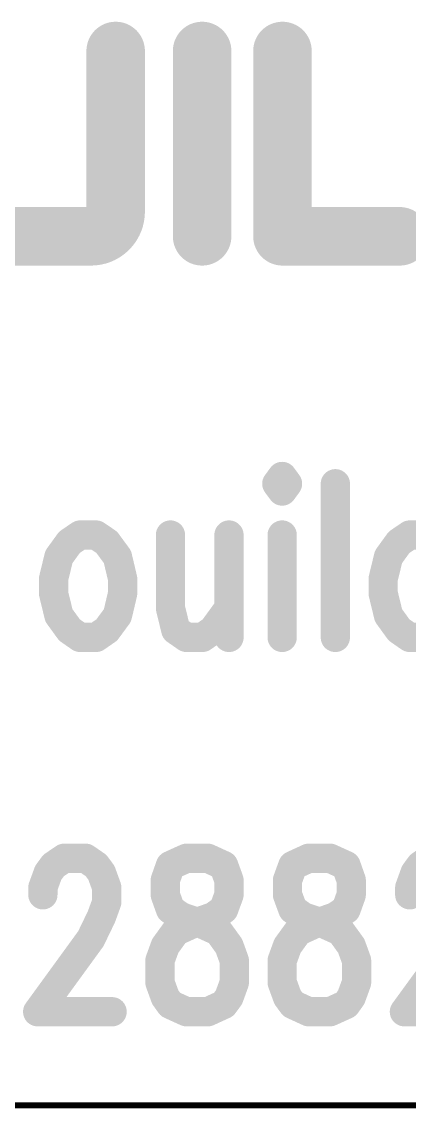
# Model space of a CAD drawing. Extents: x 100 to 128.6, y 94 to 134.1.
# Drawn here: x 118.2 to 118.863, y 93.995 to 95.852 of the extents above; entities that cross this region are included whole.
import ezdxf

# ---------------------------------------------------------------- set-up
doc = ezdxf.new("R2010")
doc.units = 0
doc.layers.get('0').update_dxf_attribs({"linetype": 'CONTINUOUS'})
doc.layers.add('MASK-BOTTOM_PHO', color=5, linetype='CONTINUOUS')
doc.layers.add('SILK-BOTTOM_PHO', color=14, linetype='CONTINUOUS')

# ---------------------------------------------------------------- blocks, each defined once
blk = doc.blocks.new('ROUND_1')
at = {"const_width": 0.050038}
blk.add_lwpolyline([(-0.025018, 0, 1), (0.025018, 0, 1)], format="xyb", close=True, dxfattribs=at)
blk = doc.blocks.new('ROUND_117')
at = {"const_width": 0.02502}
blk.add_lwpolyline([(-0.01251, 0, 1), (0.01251, 0, 1)], format="xyb", close=True, dxfattribs=at)

msp = doc.modelspace()

# ---------------------------------------------------------------- linework, layer by layer
at = {"layer": 'MASK-BOTTOM_PHO'}
for points, const_width in [([(118.360698, 95.527622), (118.360698, 95.802196)], 0.100076), ([(118.508526, 95.802196), (118.508526, 95.485458)], 0.100076), ([(118.64594, 95.802196), (118.64594, 95.485458)], 0.100076), ([(118.18112, 95.485458), (118.318534, 95.485458)], 0.100076), ([(118.64594, 95.485458), (118.8466, 95.485458)], 0.100076), ([(118.645432, 95.074994), (118.636288, 95.062548)], 0.050038), ([(118.636288, 95.062548), (118.645432, 95.050102)], 0.050038), ([(118.654576, 95.062548), (118.645432, 95.074994)], 0.050038), ([(118.645432, 95.050102), (118.654576, 95.062548)], 0.050038), ([(118.736364, 95.062548), (118.736364, 94.799912)], 0.050038), ([(118.299992, 94.974918), (118.281704, 94.962472)], 0.050038), ([(118.32717, 94.974918), (118.299992, 94.974918)], 0.050038), ([(118.345458, 94.962472), (118.32717, 94.974918)], 0.050038), ([(118.454424, 94.974918), (118.454424, 94.84995)], 0.050038), ([(118.5545, 94.974918), (118.5545, 94.799912)], 0.050038), ([(118.645432, 94.974918), (118.645432, 94.799912)], 0.050038), ([(118.863618, 94.974918), (118.84533, 94.962472)], 0.050038), ([(118.890796, 94.974918), (118.863618, 94.974918)], 0.050038), ([(118.281704, 94.962472), (118.26367, 94.93758)], 0.050038), ([(118.363746, 94.93758), (118.345458, 94.962472)], 0.050038), ([(118.84533, 94.962472), (118.827296, 94.93758)], 0.050038), ([(118.26367, 94.93758), (118.254526, 94.899988)], 0.050038), ([(118.372636, 94.899988), (118.363746, 94.93758)], 0.050038), ([(118.827296, 94.93758), (118.818152, 94.899988)], 0.050038), ([(118.254526, 94.899988), (118.254526, 94.875096)], 0.050038), ([(118.372636, 94.875096), (118.372636, 94.899988)], 0.050038), ([(118.818152, 94.899988), (118.818152, 94.875096)], 0.050038), ([(118.254526, 94.875096), (118.26367, 94.837504)], 0.050038), ([(118.363746, 94.837504), (118.372636, 94.875096)], 0.050038), ([(118.818152, 94.875096), (118.827296, 94.837504)], 0.050038), ([(118.26367, 94.837504), (118.281704, 94.812612)], 0.050038), ([(118.345458, 94.812612), (118.363746, 94.837504)], 0.050038), ([(118.454424, 94.84995), (118.463568, 94.812612)], 0.050038), ([(118.527322, 94.812612), (118.5545, 94.84995)], 0.050038), ([(118.827296, 94.837504), (118.84533, 94.812612)], 0.050038), ([(118.281704, 94.812612), (118.299992, 94.799912)], 0.050038), ([(118.299992, 94.799912), (118.32717, 94.799912)], 0.050038), ([(118.32717, 94.799912), (118.345458, 94.812612)], 0.050038), ([(118.463568, 94.812612), (118.481856, 94.799912)], 0.050038), ([(118.481856, 94.799912), (118.509034, 94.799912)], 0.050038), ([(118.509034, 94.799912), (118.527322, 94.812612)], 0.050038), ([(118.84533, 94.812612), (118.863618, 94.799912)], 0.050038), ([(118.863618, 94.799912), (118.890796, 94.799912)], 0.050038), ([(118.245382, 94.397576), (118.254526, 94.410022)], 0.050038), ([(118.254526, 94.410022), (118.272814, 94.422468)], 0.050038), ([(118.272814, 94.422468), (118.309136, 94.422468)], 0.050038), ([(118.309136, 94.422468), (118.32717, 94.410022)], 0.050038), ([(118.32717, 94.410022), (118.336314, 94.397576)], 0.050038), ([(118.454424, 94.410022), (118.445534, 94.384876)], 0.050038), ([(118.481856, 94.422468), (118.454424, 94.410022)], 0.050038), ([(118.518178, 94.422468), (118.481856, 94.422468)], 0.050038), ([(118.545356, 94.410022), (118.518178, 94.422468)], 0.050038), ([(118.5545, 94.384876), (118.545356, 94.410022)], 0.050038), ([(118.66372, 94.410022), (118.654576, 94.384876)], 0.050038), ([(118.690898, 94.422468), (118.66372, 94.410022)], 0.050038), ([(118.72722, 94.422468), (118.690898, 94.422468)], 0.050038), ([(118.754652, 94.410022), (118.72722, 94.422468)], 0.050038), ([(118.763542, 94.384876), (118.754652, 94.410022)], 0.050038), ([(118.872762, 94.397576), (118.881906, 94.410022)], 0.050038), ([(118.881906, 94.410022), (118.89994, 94.422468)], 0.050038), ([(118.236238, 94.37243), (118.245382, 94.397576)], 0.050038), ([(118.336314, 94.397576), (118.345458, 94.37243)], 0.050038), ([(118.863618, 94.37243), (118.872762, 94.397576)], 0.050038), ([(118.445534, 94.384876), (118.445534, 94.359984)], 0.050038), ([(118.5545, 94.359984), (118.5545, 94.384876)], 0.050038), ([(118.654576, 94.384876), (118.654576, 94.359984)], 0.050038), ([(118.763542, 94.359984), (118.763542, 94.384876)], 0.050038), ([(118.236238, 94.359984), (118.236238, 94.37243)], 0.050038), ([(118.345458, 94.37243), (118.345458, 94.347538)], 0.050038), ([(118.445534, 94.359984), (118.454424, 94.335092)], 0.050038), ([(118.545356, 94.335092), (118.5545, 94.359984)], 0.050038), ([(118.654576, 94.359984), (118.66372, 94.335092)], 0.050038), ([(118.754652, 94.335092), (118.763542, 94.359984)], 0.050038), ([(118.863618, 94.359984), (118.863618, 94.37243)], 0.050038), ([(118.345458, 94.347538), (118.336314, 94.322392)], 0.050038), ([(118.336314, 94.322392), (118.31828, 94.285054)], 0.050038), ([(118.454424, 94.335092), (118.472712, 94.322392)], 0.050038), ([(118.472712, 94.322392), (118.509034, 94.309946)], 0.050038), ([(118.491, 94.309946), (118.527322, 94.322392)], 0.050038), ([(118.527322, 94.322392), (118.545356, 94.335092)], 0.050038), ([(118.66372, 94.335092), (118.681754, 94.322392)], 0.050038), ([(118.681754, 94.322392), (118.718076, 94.309946)], 0.050038), ([(118.700042, 94.309946), (118.736364, 94.322392)], 0.050038), ([(118.736364, 94.322392), (118.754652, 94.335092)], 0.050038), ([(118.463568, 94.2975), (118.491, 94.309946)], 0.050038), ([(118.509034, 94.309946), (118.536466, 94.2975)], 0.050038), ([(118.67261, 94.2975), (118.700042, 94.309946)], 0.050038), ([(118.718076, 94.309946), (118.745508, 94.2975)], 0.050038), ([(118.31828, 94.285054), (118.227348, 94.160086)], 0.050038), ([(118.445534, 94.272608), (118.463568, 94.2975)], 0.050038), ([(118.536466, 94.2975), (118.5545, 94.272608)], 0.050038), ([(118.654576, 94.272608), (118.67261, 94.2975)], 0.050038), ([(118.745508, 94.2975), (118.763542, 94.272608)], 0.050038), ([(118.945406, 94.285054), (118.854474, 94.160086)], 0.050038), ([(118.43639, 94.247462), (118.445534, 94.272608)], 0.050038), ([(118.5545, 94.272608), (118.563644, 94.247462)], 0.050038), ([(118.645432, 94.247462), (118.654576, 94.272608)], 0.050038), ([(118.763542, 94.272608), (118.772686, 94.247462)], 0.050038), ([(118.43639, 94.210124), (118.43639, 94.247462)], 0.050038), ([(118.563644, 94.247462), (118.563644, 94.210124)], 0.050038), ([(118.645432, 94.210124), (118.645432, 94.247462)], 0.050038), ([(118.772686, 94.247462), (118.772686, 94.210124)], 0.050038), ([(118.445534, 94.184978), (118.43639, 94.210124)], 0.050038), ([(118.563644, 94.210124), (118.5545, 94.184978)], 0.050038), ([(118.654576, 94.184978), (118.645432, 94.210124)], 0.050038), ([(118.772686, 94.210124), (118.763542, 94.184978)], 0.050038), ([(118.454424, 94.172532), (118.445534, 94.184978)], 0.050038), ([(118.481856, 94.160086), (118.454424, 94.172532)], 0.050038), ([(118.545356, 94.172532), (118.518178, 94.160086)], 0.050038), ([(118.5545, 94.184978), (118.545356, 94.172532)], 0.050038), ([(118.66372, 94.172532), (118.654576, 94.184978)], 0.050038), ([(118.690898, 94.160086), (118.66372, 94.172532)], 0.050038), ([(118.754652, 94.172532), (118.72722, 94.160086)], 0.050038), ([(118.763542, 94.184978), (118.754652, 94.172532)], 0.050038), ([(118.227348, 94.160086), (118.354602, 94.160086)], 0.050038), ([(118.518178, 94.160086), (118.481856, 94.160086)], 0.050038), ([(118.72722, 94.160086), (118.690898, 94.160086)], 0.050038), ([(118.854474, 94.160086), (118.981728, 94.160086)], 0.050038), ([(100.24999, 94.000066), (121.249948, 94.000066)], 0.009906)]:
    msp.add_lwpolyline(points, dxfattribs=dict(at, const_width=const_width))
at = {"layer": 'MASK-BOTTOM_PHO', "const_width": 0.100076}
for points in [[(118.138956, 95.527622, 0.4142136), (118.18112, 95.485458)], [(118.318534, 95.485458, 0.4142136), (118.360698, 95.527622)]]:
    msp.add_lwpolyline(points, format="xyb", dxfattribs=at)
at = {"layer": 'SILK-BOTTOM_PHO'}
for points, const_width in [([(118.360698, 95.527622), (118.360698, 95.802196)], 0.100076), ([(118.508526, 95.802196), (118.508526, 95.485458)], 0.100076), ([(118.64594, 95.802196), (118.64594, 95.485458)], 0.100076), ([(118.18112, 95.485458), (118.318534, 95.485458)], 0.100076), ([(118.64594, 95.485458), (118.8466, 95.485458)], 0.100076), ([(118.645432, 95.074994), (118.636288, 95.062548)], 0.050038), ([(118.636288, 95.062548), (118.645432, 95.050102)], 0.050038), ([(118.654576, 95.062548), (118.645432, 95.074994)], 0.050038), ([(118.645432, 95.050102), (118.654576, 95.062548)], 0.050038), ([(118.736364, 95.062548), (118.736364, 94.799912)], 0.050038), ([(118.299992, 94.974918), (118.281704, 94.962472)], 0.050038), ([(118.32717, 94.974918), (118.299992, 94.974918)], 0.050038), ([(118.345458, 94.962472), (118.32717, 94.974918)], 0.050038), ([(118.454424, 94.974918), (118.454424, 94.84995)], 0.050038), ([(118.5545, 94.974918), (118.5545, 94.799912)], 0.050038), ([(118.645432, 94.974918), (118.645432, 94.799912)], 0.050038), ([(118.863618, 94.974918), (118.84533, 94.962472)], 0.050038), ([(118.890796, 94.974918), (118.863618, 94.974918)], 0.050038), ([(118.281704, 94.962472), (118.26367, 94.93758)], 0.050038), ([(118.363746, 94.93758), (118.345458, 94.962472)], 0.050038), ([(118.84533, 94.962472), (118.827296, 94.93758)], 0.050038), ([(118.26367, 94.93758), (118.254526, 94.899988)], 0.050038), ([(118.372636, 94.899988), (118.363746, 94.93758)], 0.050038), ([(118.827296, 94.93758), (118.818152, 94.899988)], 0.050038), ([(118.254526, 94.899988), (118.254526, 94.875096)], 0.050038), ([(118.372636, 94.875096), (118.372636, 94.899988)], 0.050038), ([(118.818152, 94.899988), (118.818152, 94.875096)], 0.050038), ([(118.254526, 94.875096), (118.26367, 94.837504)], 0.050038), ([(118.363746, 94.837504), (118.372636, 94.875096)], 0.050038), ([(118.818152, 94.875096), (118.827296, 94.837504)], 0.050038), ([(118.26367, 94.837504), (118.281704, 94.812612)], 0.050038), ([(118.345458, 94.812612), (118.363746, 94.837504)], 0.050038), ([(118.454424, 94.84995), (118.463568, 94.812612)], 0.050038), ([(118.527322, 94.812612), (118.5545, 94.84995)], 0.050038), ([(118.827296, 94.837504), (118.84533, 94.812612)], 0.050038), ([(118.281704, 94.812612), (118.299992, 94.799912)], 0.050038), ([(118.299992, 94.799912), (118.32717, 94.799912)], 0.050038), ([(118.32717, 94.799912), (118.345458, 94.812612)], 0.050038), ([(118.463568, 94.812612), (118.481856, 94.799912)], 0.050038), ([(118.481856, 94.799912), (118.509034, 94.799912)], 0.050038), ([(118.509034, 94.799912), (118.527322, 94.812612)], 0.050038), ([(118.84533, 94.812612), (118.863618, 94.799912)], 0.050038), ([(118.863618, 94.799912), (118.890796, 94.799912)], 0.050038), ([(118.245382, 94.397576), (118.254526, 94.410022)], 0.050038), ([(118.254526, 94.410022), (118.272814, 94.422468)], 0.050038), ([(118.272814, 94.422468), (118.309136, 94.422468)], 0.050038), ([(118.309136, 94.422468), (118.32717, 94.410022)], 0.050038), ([(118.32717, 94.410022), (118.336314, 94.397576)], 0.050038), ([(118.454424, 94.410022), (118.445534, 94.384876)], 0.050038), ([(118.481856, 94.422468), (118.454424, 94.410022)], 0.050038), ([(118.518178, 94.422468), (118.481856, 94.422468)], 0.050038), ([(118.545356, 94.410022), (118.518178, 94.422468)], 0.050038), ([(118.5545, 94.384876), (118.545356, 94.410022)], 0.050038), ([(118.66372, 94.410022), (118.654576, 94.384876)], 0.050038), ([(118.690898, 94.422468), (118.66372, 94.410022)], 0.050038), ([(118.72722, 94.422468), (118.690898, 94.422468)], 0.050038), ([(118.754652, 94.410022), (118.72722, 94.422468)], 0.050038), ([(118.763542, 94.384876), (118.754652, 94.410022)], 0.050038), ([(118.872762, 94.397576), (118.881906, 94.410022)], 0.050038), ([(118.881906, 94.410022), (118.89994, 94.422468)], 0.050038), ([(118.236238, 94.37243), (118.245382, 94.397576)], 0.050038), ([(118.336314, 94.397576), (118.345458, 94.37243)], 0.050038), ([(118.863618, 94.37243), (118.872762, 94.397576)], 0.050038), ([(118.445534, 94.384876), (118.445534, 94.359984)], 0.050038), ([(118.5545, 94.359984), (118.5545, 94.384876)], 0.050038), ([(118.654576, 94.384876), (118.654576, 94.359984)], 0.050038), ([(118.763542, 94.359984), (118.763542, 94.384876)], 0.050038), ([(118.236238, 94.359984), (118.236238, 94.37243)], 0.050038), ([(118.345458, 94.37243), (118.345458, 94.347538)], 0.050038), ([(118.445534, 94.359984), (118.454424, 94.335092)], 0.050038), ([(118.545356, 94.335092), (118.5545, 94.359984)], 0.050038), ([(118.654576, 94.359984), (118.66372, 94.335092)], 0.050038), ([(118.754652, 94.335092), (118.763542, 94.359984)], 0.050038), ([(118.863618, 94.359984), (118.863618, 94.37243)], 0.050038), ([(118.345458, 94.347538), (118.336314, 94.322392)], 0.050038), ([(118.336314, 94.322392), (118.31828, 94.285054)], 0.050038), ([(118.454424, 94.335092), (118.472712, 94.322392)], 0.050038), ([(118.472712, 94.322392), (118.509034, 94.309946)], 0.050038), ([(118.491, 94.309946), (118.527322, 94.322392)], 0.050038), ([(118.527322, 94.322392), (118.545356, 94.335092)], 0.050038), ([(118.66372, 94.335092), (118.681754, 94.322392)], 0.050038), ([(118.681754, 94.322392), (118.718076, 94.309946)], 0.050038), ([(118.700042, 94.309946), (118.736364, 94.322392)], 0.050038), ([(118.736364, 94.322392), (118.754652, 94.335092)], 0.050038), ([(118.463568, 94.2975), (118.491, 94.309946)], 0.050038), ([(118.509034, 94.309946), (118.536466, 94.2975)], 0.050038), ([(118.67261, 94.2975), (118.700042, 94.309946)], 0.050038), ([(118.718076, 94.309946), (118.745508, 94.2975)], 0.050038), ([(118.31828, 94.285054), (118.227348, 94.160086)], 0.050038), ([(118.445534, 94.272608), (118.463568, 94.2975)], 0.050038), ([(118.536466, 94.2975), (118.5545, 94.272608)], 0.050038), ([(118.654576, 94.272608), (118.67261, 94.2975)], 0.050038), ([(118.745508, 94.2975), (118.763542, 94.272608)], 0.050038), ([(118.945406, 94.285054), (118.854474, 94.160086)], 0.050038), ([(118.43639, 94.247462), (118.445534, 94.272608)], 0.050038), ([(118.5545, 94.272608), (118.563644, 94.247462)], 0.050038), ([(118.645432, 94.247462), (118.654576, 94.272608)], 0.050038), ([(118.763542, 94.272608), (118.772686, 94.247462)], 0.050038), ([(118.43639, 94.210124), (118.43639, 94.247462)], 0.050038), ([(118.563644, 94.247462), (118.563644, 94.210124)], 0.050038), ([(118.645432, 94.210124), (118.645432, 94.247462)], 0.050038), ([(118.772686, 94.247462), (118.772686, 94.210124)], 0.050038), ([(118.445534, 94.184978), (118.43639, 94.210124)], 0.050038), ([(118.563644, 94.210124), (118.5545, 94.184978)], 0.050038), ([(118.654576, 94.184978), (118.645432, 94.210124)], 0.050038), ([(118.772686, 94.210124), (118.763542, 94.184978)], 0.050038), ([(118.454424, 94.172532), (118.445534, 94.184978)], 0.050038), ([(118.481856, 94.160086), (118.454424, 94.172532)], 0.050038), ([(118.545356, 94.172532), (118.518178, 94.160086)], 0.050038), ([(118.5545, 94.184978), (118.545356, 94.172532)], 0.050038), ([(118.66372, 94.172532), (118.654576, 94.184978)], 0.050038), ([(118.690898, 94.160086), (118.66372, 94.172532)], 0.050038), ([(118.754652, 94.172532), (118.72722, 94.160086)], 0.050038), ([(118.763542, 94.184978), (118.754652, 94.172532)], 0.050038), ([(118.227348, 94.160086), (118.354602, 94.160086)], 0.050038), ([(118.518178, 94.160086), (118.481856, 94.160086)], 0.050038), ([(118.72722, 94.160086), (118.690898, 94.160086)], 0.050038), ([(118.854474, 94.160086), (118.981728, 94.160086)], 0.050038), ([(100.24999, 94.000066), (121.249948, 94.000066)], 0.009906)]:
    msp.add_lwpolyline(points, dxfattribs=dict(at, const_width=const_width))
at = {"layer": 'SILK-BOTTOM_PHO', "const_width": 0.100076}
for points in [[(118.138956, 95.527622, 0.4142136), (118.18112, 95.485458)], [(118.318534, 95.485458, 0.4142136), (118.360698, 95.527622)]]:
    msp.add_lwpolyline(points, format="xyb", dxfattribs=at)

# ---------------------------------------------------------------- block references
at = {"layer": 'MASK-BOTTOM_PHO'}
for name, p in [('ROUND_1', (118.360698, 95.802196)), ('ROUND_1', (118.508526, 95.802196)), ('ROUND_1', (118.64594, 95.802196)), ('ROUND_1', (118.360698, 95.527622)), ('ROUND_1', (118.360698, 95.527622)), ('ROUND_1', (118.18112, 95.485458)), ('ROUND_1', (118.18112, 95.485458)), ('ROUND_1', (118.318534, 95.485458)), ('ROUND_1', (118.318534, 95.485458)), ('ROUND_1', (118.508526, 95.485458)), ('ROUND_1', (118.64594, 95.485458)), ('ROUND_1', (118.8466, 95.485458)), ('ROUND_117', (118.636288, 95.062548)), ('ROUND_117', (118.636288, 95.062548)), ('ROUND_117', (118.645432, 95.074994)), ('ROUND_117', (118.654576, 95.062548)), ('ROUND_117', (118.736364, 95.062548)), ('ROUND_117', (118.645432, 95.050102)), ('ROUND_117', (118.299992, 94.974918)), ('ROUND_117', (118.299992, 94.974918)), ('ROUND_117', (118.32717, 94.974918)), ('ROUND_117', (118.454424, 94.974918)), ('ROUND_117', (118.5545, 94.974918)), ('ROUND_117', (118.645432, 94.974918)), ('ROUND_117', (118.863618, 94.974918)), ('ROUND_117', (118.281704, 94.962472)), ('ROUND_117', (118.345458, 94.962472)), ('ROUND_117', (118.84533, 94.962472)), ('ROUND_117', (118.26367, 94.93758)), ('ROUND_117', (118.363746, 94.93758)), ('ROUND_117', (118.827296, 94.93758)), ('ROUND_117', (118.254526, 94.899988)), ('ROUND_117', (118.372636, 94.899988)), ('ROUND_117', (118.818152, 94.899988)), ('ROUND_117', (118.254526, 94.875096)), ('ROUND_117', (118.372636, 94.875096)), ('ROUND_117', (118.818152, 94.875096)), ('ROUND_117', (118.26367, 94.837504)), ('ROUND_117', (118.363746, 94.837504)), ('ROUND_117', (118.454424, 94.84995)), ('ROUND_117', (118.5545, 94.84995)), ('ROUND_117', (118.827296, 94.837504)), ('ROUND_117', (118.281704, 94.812612)), ('ROUND_117', (118.299992, 94.799912)), ('ROUND_117', (118.32717, 94.799912)), ('ROUND_117', (118.345458, 94.812612)), ('ROUND_117', (118.463568, 94.812612)), ('ROUND_117', (118.481856, 94.799912)), ('ROUND_117', (118.509034, 94.799912)), ('ROUND_117', (118.527322, 94.812612)), ('ROUND_117', (118.5545, 94.799912)), ('ROUND_117', (118.645432, 94.799912)), ('ROUND_117', (118.736364, 94.799912)), ('ROUND_117', (118.84533, 94.812612)), ('ROUND_117', (118.863618, 94.799912)), ('ROUND_117', (118.254526, 94.410022)), ('ROUND_117', (118.272814, 94.422468)), ('ROUND_117', (118.309136, 94.422468)), ('ROUND_117', (118.32717, 94.410022)), ('ROUND_117', (118.454424, 94.410022)), ('ROUND_117', (118.481856, 94.422468)), ('ROUND_117', (118.481856, 94.422468)), ('ROUND_117', (118.518178, 94.422468)), ('ROUND_117', (118.545356, 94.410022)), ('ROUND_117', (118.66372, 94.410022)), ('ROUND_117', (118.690898, 94.422468)), ('ROUND_117', (118.690898, 94.422468)), ('ROUND_117', (118.72722, 94.422468)), ('ROUND_117', (118.754652, 94.410022)), ('ROUND_117', (118.881906, 94.410022)), ('ROUND_117', (118.245382, 94.397576)), ('ROUND_117', (118.336314, 94.397576)), ('ROUND_117', (118.872762, 94.397576)), ('ROUND_117', (118.445534, 94.384876)), ('ROUND_117', (118.5545, 94.384876)), ('ROUND_117', (118.654576, 94.384876)), ('ROUND_117', (118.763542, 94.384876)), ('ROUND_117', (118.236238, 94.37243)), ('ROUND_117', (118.236238, 94.359984)), ('ROUND_117', (118.345458, 94.37243)), ('ROUND_117', (118.445534, 94.359984)), ('ROUND_117', (118.5545, 94.359984)), ('ROUND_117', (118.654576, 94.359984)), ('ROUND_117', (118.763542, 94.359984)), ('ROUND_117', (118.863618, 94.37243)), ('ROUND_117', (118.863618, 94.359984)), ('ROUND_117', (118.345458, 94.347538)), ('ROUND_117', (118.336314, 94.322392)), ('ROUND_117', (118.454424, 94.335092)), ('ROUND_117', (118.472712, 94.322392)), ('ROUND_117', (118.527322, 94.322392)), ('ROUND_117', (118.545356, 94.335092)), ('ROUND_117', (118.66372, 94.335092)), ('ROUND_117', (118.681754, 94.322392)), ('ROUND_117', (118.736364, 94.322392)), ('ROUND_117', (118.754652, 94.335092)), ('ROUND_117', (118.491, 94.309946)), ('ROUND_117', (118.509034, 94.309946)), ('ROUND_117', (118.700042, 94.309946)), ('ROUND_117', (118.718076, 94.309946)), ('ROUND_117', (118.31828, 94.285054)), ('ROUND_117', (118.463568, 94.2975)), ('ROUND_117', (118.536466, 94.2975)), ('ROUND_117', (118.67261, 94.2975)), ('ROUND_117', (118.745508, 94.2975)), ('ROUND_117', (118.445534, 94.272608)), ('ROUND_117', (118.5545, 94.272608)), ('ROUND_117', (118.654576, 94.272608)), ('ROUND_117', (118.763542, 94.272608)), ('ROUND_117', (118.43639, 94.247462)), ('ROUND_117', (118.563644, 94.247462)), ('ROUND_117', (118.645432, 94.247462)), ('ROUND_117', (118.772686, 94.247462)), ('ROUND_117', (118.43639, 94.210124)), ('ROUND_117', (118.563644, 94.210124)), ('ROUND_117', (118.645432, 94.210124)), ('ROUND_117', (118.772686, 94.210124)), ('ROUND_117', (118.445534, 94.184978)), ('ROUND_117', (118.454424, 94.172532)), ('ROUND_117', (118.545356, 94.172532)), ('ROUND_117', (118.5545, 94.184978)), ('ROUND_117', (118.654576, 94.184978)), ('ROUND_117', (118.66372, 94.172532)), ('ROUND_117', (118.754652, 94.172532)), ('ROUND_117', (118.763542, 94.184978)), ('ROUND_117', (118.227348, 94.160086)), ('ROUND_117', (118.354602, 94.160086)), ('ROUND_117', (118.481856, 94.160086)), ('ROUND_117', (118.518178, 94.160086)), ('ROUND_117', (118.690898, 94.160086)), ('ROUND_117', (118.72722, 94.160086)), ('ROUND_117', (118.854474, 94.160086))]:
    msp.add_blockref(name, p, dxfattribs=at)
at = {"layer": 'SILK-BOTTOM_PHO'}
for name, p in [('ROUND_1', (118.360698, 95.802196)), ('ROUND_1', (118.508526, 95.802196)), ('ROUND_1', (118.64594, 95.802196)), ('ROUND_1', (118.360698, 95.527622)), ('ROUND_1', (118.360698, 95.527622)), ('ROUND_1', (118.18112, 95.485458)), ('ROUND_1', (118.18112, 95.485458)), ('ROUND_1', (118.318534, 95.485458)), ('ROUND_1', (118.318534, 95.485458)), ('ROUND_1', (118.508526, 95.485458)), ('ROUND_1', (118.64594, 95.485458)), ('ROUND_1', (118.8466, 95.485458)), ('ROUND_117', (118.636288, 95.062548)), ('ROUND_117', (118.636288, 95.062548)), ('ROUND_117', (118.645432, 95.074994)), ('ROUND_117', (118.654576, 95.062548)), ('ROUND_117', (118.736364, 95.062548)), ('ROUND_117', (118.645432, 95.050102)), ('ROUND_117', (118.299992, 94.974918)), ('ROUND_117', (118.299992, 94.974918)), ('ROUND_117', (118.32717, 94.974918)), ('ROUND_117', (118.454424, 94.974918)), ('ROUND_117', (118.5545, 94.974918)), ('ROUND_117', (118.645432, 94.974918)), ('ROUND_117', (118.863618, 94.974918)), ('ROUND_117', (118.281704, 94.962472)), ('ROUND_117', (118.345458, 94.962472)), ('ROUND_117', (118.84533, 94.962472)), ('ROUND_117', (118.26367, 94.93758)), ('ROUND_117', (118.363746, 94.93758)), ('ROUND_117', (118.827296, 94.93758)), ('ROUND_117', (118.254526, 94.899988)), ('ROUND_117', (118.372636, 94.899988)), ('ROUND_117', (118.818152, 94.899988)), ('ROUND_117', (118.254526, 94.875096)), ('ROUND_117', (118.372636, 94.875096)), ('ROUND_117', (118.818152, 94.875096)), ('ROUND_117', (118.26367, 94.837504)), ('ROUND_117', (118.363746, 94.837504)), ('ROUND_117', (118.454424, 94.84995)), ('ROUND_117', (118.5545, 94.84995)), ('ROUND_117', (118.827296, 94.837504)), ('ROUND_117', (118.281704, 94.812612)), ('ROUND_117', (118.299992, 94.799912)), ('ROUND_117', (118.32717, 94.799912)), ('ROUND_117', (118.345458, 94.812612)), ('ROUND_117', (118.463568, 94.812612)), ('ROUND_117', (118.481856, 94.799912)), ('ROUND_117', (118.509034, 94.799912)), ('ROUND_117', (118.527322, 94.812612)), ('ROUND_117', (118.5545, 94.799912)), ('ROUND_117', (118.645432, 94.799912)), ('ROUND_117', (118.736364, 94.799912)), ('ROUND_117', (118.84533, 94.812612)), ('ROUND_117', (118.863618, 94.799912)), ('ROUND_117', (118.254526, 94.410022)), ('ROUND_117', (118.272814, 94.422468)), ('ROUND_117', (118.309136, 94.422468)), ('ROUND_117', (118.32717, 94.410022)), ('ROUND_117', (118.454424, 94.410022)), ('ROUND_117', (118.481856, 94.422468)), ('ROUND_117', (118.481856, 94.422468)), ('ROUND_117', (118.518178, 94.422468)), ('ROUND_117', (118.545356, 94.410022)), ('ROUND_117', (118.66372, 94.410022)), ('ROUND_117', (118.690898, 94.422468)), ('ROUND_117', (118.690898, 94.422468)), ('ROUND_117', (118.72722, 94.422468)), ('ROUND_117', (118.754652, 94.410022)), ('ROUND_117', (118.881906, 94.410022)), ('ROUND_117', (118.245382, 94.397576)), ('ROUND_117', (118.336314, 94.397576)), ('ROUND_117', (118.872762, 94.397576)), ('ROUND_117', (118.445534, 94.384876)), ('ROUND_117', (118.5545, 94.384876)), ('ROUND_117', (118.654576, 94.384876)), ('ROUND_117', (118.763542, 94.384876)), ('ROUND_117', (118.236238, 94.37243)), ('ROUND_117', (118.236238, 94.359984)), ('ROUND_117', (118.345458, 94.37243)), ('ROUND_117', (118.445534, 94.359984)), ('ROUND_117', (118.5545, 94.359984)), ('ROUND_117', (118.654576, 94.359984)), ('ROUND_117', (118.763542, 94.359984)), ('ROUND_117', (118.863618, 94.37243)), ('ROUND_117', (118.863618, 94.359984)), ('ROUND_117', (118.345458, 94.347538)), ('ROUND_117', (118.336314, 94.322392)), ('ROUND_117', (118.454424, 94.335092)), ('ROUND_117', (118.472712, 94.322392)), ('ROUND_117', (118.527322, 94.322392)), ('ROUND_117', (118.545356, 94.335092)), ('ROUND_117', (118.66372, 94.335092)), ('ROUND_117', (118.681754, 94.322392)), ('ROUND_117', (118.736364, 94.322392)), ('ROUND_117', (118.754652, 94.335092)), ('ROUND_117', (118.491, 94.309946)), ('ROUND_117', (118.509034, 94.309946)), ('ROUND_117', (118.700042, 94.309946)), ('ROUND_117', (118.718076, 94.309946)), ('ROUND_117', (118.31828, 94.285054)), ('ROUND_117', (118.463568, 94.2975)), ('ROUND_117', (118.536466, 94.2975)), ('ROUND_117', (118.67261, 94.2975)), ('ROUND_117', (118.745508, 94.2975)), ('ROUND_117', (118.445534, 94.272608)), ('ROUND_117', (118.5545, 94.272608)), ('ROUND_117', (118.654576, 94.272608)), ('ROUND_117', (118.763542, 94.272608)), ('ROUND_117', (118.43639, 94.247462)), ('ROUND_117', (118.563644, 94.247462)), ('ROUND_117', (118.645432, 94.247462)), ('ROUND_117', (118.772686, 94.247462)), ('ROUND_117', (118.43639, 94.210124)), ('ROUND_117', (118.563644, 94.210124)), ('ROUND_117', (118.645432, 94.210124)), ('ROUND_117', (118.772686, 94.210124)), ('ROUND_117', (118.445534, 94.184978)), ('ROUND_117', (118.454424, 94.172532)), ('ROUND_117', (118.545356, 94.172532)), ('ROUND_117', (118.5545, 94.184978)), ('ROUND_117', (118.654576, 94.184978)), ('ROUND_117', (118.66372, 94.172532)), ('ROUND_117', (118.754652, 94.172532)), ('ROUND_117', (118.763542, 94.184978)), ('ROUND_117', (118.227348, 94.160086)), ('ROUND_117', (118.354602, 94.160086)), ('ROUND_117', (118.481856, 94.160086)), ('ROUND_117', (118.518178, 94.160086)), ('ROUND_117', (118.690898, 94.160086)), ('ROUND_117', (118.72722, 94.160086)), ('ROUND_117', (118.854474, 94.160086))]:
    msp.add_blockref(name, p, dxfattribs=at)

doc.saveas('drawing.dxf')
